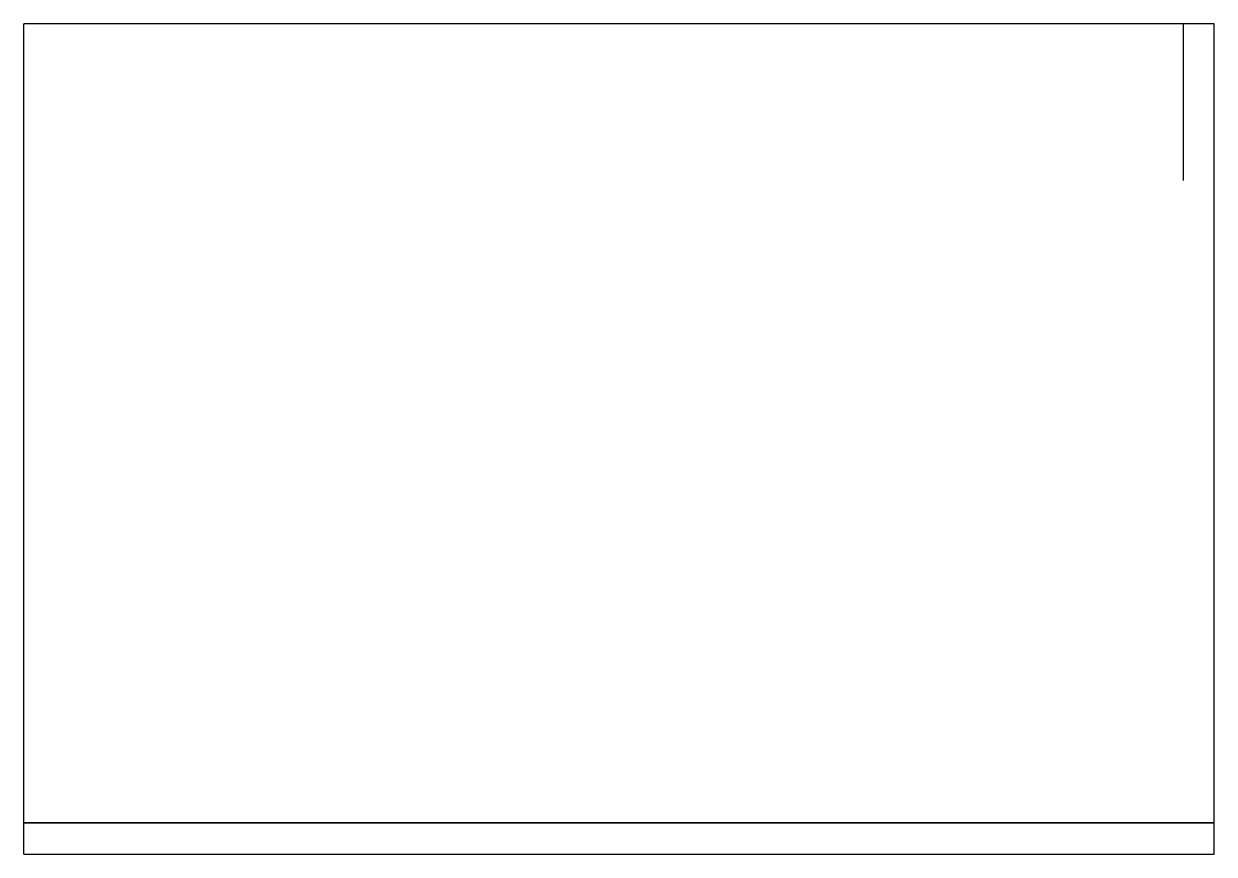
# Model space of a CAD drawing. Extents: x -38 to 0, y 0 to 26.5.
import ezdxf

# ---------------------------------------------------------------- set-up
doc = ezdxf.new("R2010")
doc.units = 0
doc.layers.get('0').update_dxf_attribs({"linetype": 'CONTINUOUS'})

msp = doc.modelspace()

# ---------------------------------------------------------------- linework, layer by layer
at = {"linetype": 'CONTINUOUS'}
for p, q in [((-38, 0), (-38, 26.5)), ((0, 26.5), (-38, 26.5)), ((0, 26.5), (-0.99, 26.5)), ((-0.99, 26.5), (-0.99, 21.5)), ((0, 0), (0, 26.5)), ((0, 1), (0, 26.5)), ((0, 1), (-38, 1)), ((-38, 1), (0, 1)), ((-38, 0), (0, 0))]:
    msp.add_line(p, q, dxfattribs=at)

doc.saveas('drawing.dxf')
